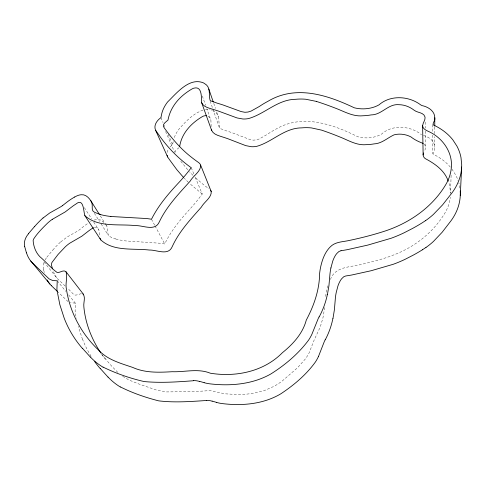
<?xml version="1.0" encoding="UTF-8"?>
<svg xmlns="http://www.w3.org/2000/svg" width="486" height="486" viewBox="0 0 486 486"><rect width="100%" height="100%" fill="white"/><g stroke="black" fill="none" stroke-linecap="round" stroke-linejoin="round"><path stroke-width="0.36" stroke-dasharray="2.43 1.82" d="M450.364 167.135A57.348 45.72 -3.9 0 0 433.263 154.262C432.37 152.726 435.505 149.633 434.727 147.294L434.745 136.694M434.751 133.668L434.763 126.852M211.131 126.585L210.918 120.321L206.896 108.846M174.93 152.537L175.829 150.235L178.939 147.744M451.111 175.233L450.558 193.276L449.635 185.439L448.499 181.661M68.66 294.899L75.318 303.13L75.13 311.186A31.189 24.926 -36.1 0 0 75.233 312.334L76.272 318.354M324.684 307.547L322.917 318.032L320.244 326.975L314.199 339.951L309.145 352.854L306.065 358.152L297.547 367.732L281.54 381.613L274.724 386.024L264.02 390.726L252.872 393.429L245.284 394.292L237.624 394.529L224.836 393.812L210.14 390.61L194.096 391.595L166.315 391.929L155.878 389.875L138.656 383.922L129.155 380.088L122.338 376.115M423.901 143.947C426.179 145.788 425.7 149.141 424.272 151.353M167.069 152.416L168.296 149.208M170.009 146.948L172.621 144.652L173.022 142.532A38.139 28.388 -20.2 0 1 173.18 141.645M327.928 285.756L326.592 290.895A84.576 73.757 2.6 0 0 325.486 298.015M330.419 279.499C335.03 266.541 349.774 267.276 360.806 264.548C371.76 261.851 382.81 259.263 393.32 255.089C414.601 247.076 433.154 232.63 444.915 213.038A55.775 44.578 -4.6 0 0 450.34 197.273M115.832 239.021A64.741 48.916 -26.1 0 0 125.825 240.935L160.149 243.249A103.548 85.53 -37.4 0 1 164.718 243.978C171.248 230.315 181.12 218.645 191.284 207.558A128.711 92.34 -27.3 0 0 198.974 198.355L202.249 194.011L194.43 175.349M46.844 257.228L52.81 250.041M60.744 241.9L67.062 237.047L77.596 231.075A17.174 12.709 -31.8 0 0 79.248 229.945L82.675 227.205A46.887 36.401 -32 0 1 88.652 222.934M91.076 221.501L90.773 221.665A46.887 36.401 -32 0 0 90.475 221.829M94.284 227.229C98.482 225.686 100.365 233.14 99.594 236.257M94.163 220.085L94.375 220.012A9.787 7.399 -31.1 0 1 97.157 219.49L100.724 220.055L103.901 222.406M203.026 110.128C193.197 113.499 185.609 121.597 178.909 129.203A39.494 29.427 -20.2 0 0 176.382 133.073L175.95 133.863A36.45 27.113 -20.3 0 0 174.431 137.222A38.139 28.388 -20.2 0 0 174.116 138.103M205.426 109.575L210.128 109.581M81.405 293.623L76.168 295.075A4.01 3.123 -36.3 0 1 74.966 294.984L73.264 294.024L68.174 288.793M75.318 303.13L70.349 302.687M423.476 135.503C428.962 136.87 434.824 141.092 434.727 147.294M115.862 238.978L111.258 237.265M211.422 109.964L211.945 110.182M212.692 110.559L213.166 110.826A22.484 16.427 -20.6 0 1 214.441 111.677C220.589 115.218 218.074 122.764 219.727 128.091A6.707 4.939 -18.8 0 0 220.462 128.644L226.512 130.904A279.462 227.563 -40.3 0 1 232.089 132.721L249.622 139.421L253.236 140.144L256.128 139.932L259.178 138.996L266.972 134.579A69.413 54.602 -12.9 0 1 275.137 129.61C301.624 113.396 332.296 124.021 357.562 136.609A7.223 5.461 -8.7 0 0 358.182 136.845C365.867 138.832 374.694 138.067 381.613 134.051C392.384 124.361 410.02 125.71 421.016 134.349A17.654 13.14 -3.7 0 0 421.629 134.75M68.076 301.636L58.217 292.189M207.923 116.13L209.423 117.363L210.699 119.526M202.249 194.011L189.455 183.368M65.16 286.041L57.433 278.654L43.801 261.772M195.633 177.858L202.261 183.659A179.285 128.93 -11 0 0 209.016 188.817M117.837 372.422L111.737 366.177L100.608 353.365M188.392 182.353L184.279 178.216M193.051 175.361L189.589 171.795M187.699 169.723L180.725 161.194M57.245 280.78L65.804 291.369M105.486 359.124L101.1 353.377M56.576 277.658L54.839 274.997L53.272 271.224M451.901 169.055L455.777 175.179A60.774 48.533 -4.2 0 1 458.128 180.646M105.918 224.811L106.306 225.407A17.344 13.146 -31.7 0 1 107.558 228.426L108.001 234.483L109.83 236.542A23.516 18.006 -29 0 0 111.264 237.265M84.382 207.68L91.72 218.998M93.762 222.138L98.652 229.69M94.357 213.299L99.551 221.458M101.149 223.967L108.335 235.26M100.341 215.912L104.715 222.874M105.116 223.511L106.306 225.407M151.48 219.253L154.7 225.267M155.058 225.935L164.718 243.978M165.611 131.548L174.608 152.191M160.921 117.685L163.023 122.521M164.225 125.291L164.821 126.67M168.126 134.276L172.621 144.652M191.247 167.743L194.139 174.656M82.547 339.459L78.185 326.355M202.34 96.028L205.633 105.286M210.171 101.167L212.637 108.275M212.88 108.986L219.283 127.478M213.743 103.384L215.456 108.396M216.677 111.968L218.39 116.98M43.485 269.402L44.202 271.953M44.317 272.379L44.439 272.804M459.902 188.052L459.635 186.32A60.774 48.533 -4.2 0 0 458.833 182.9M425.153 122.041L425.232 128.134M425.274 131.092L425.499 147.695M432.71 124.635L432.722 132.168M432.728 135.175L432.753 153.995M52.84 250.059A73.629 57.998 -34.2 0 1 60.714 241.876M43.552 269.372A15.692 11.84 -35 0 1 44.19 261.808M45.034 260.034A15.692 11.84 -35 0 1 46.917 257.264M91.107 356.287A141.153 118.529 -26.2 0 1 82.608 339.428"/><path stroke-width="0.73" d="M434.763 126.099L434.782 117.77C434.836 110.936 427.972 106.774 421.994 105.584A6.938 5.054 -4.8 0 1 421.429 105.304L421.186 105.17A18.517 13.389 -4.6 0 1 420.408 104.684C408.683 95.9 390.349 94.837 379.037 104.848C371.784 108.925 362.696 109.806 354.652 107.892A7.563 5.559 -9.4 0 1 353.948 107.631C327.121 94.916 295.701 84.631 267.877 101.343A72.785 55.708 -13.4 0 0 259.324 106.489L251.153 111.057L247.969 112.047L244.95 112.29L241.184 111.586L222.971 104.946A294.662 234.641 -39.1 0 0 217.169 103.154L210.894 100.918A7.004 5.006 -18.9 0 1 210.128 100.365C208.47 94.977 211.149 87.255 204.788 83.738A23.48 16.627 -20.6 0 0 203.476 82.893C189.267 76.97 176.345 93.506 167.646 101.908A41.286 29.84 -20.2 0 0 164.967 105.863L164.511 106.677A38.096 27.495 -20.3 0 0 162.895 110.103A39.864 28.789 -20.2 0 0 161.37 115.522L160.921 117.685C156.99 120.297 153.369 125.418 155.587 130.242L167.713 157.112L170.015 160.392A11.937 8.918 -24.4 0 1 170.361 160.854L176.849 169.693L183.301 177.171M434.782 117.77C435.602 120.157 432.285 123.377 433.257 124.896A60.276 46.856 -4.9 0 1 452.837 139.853L456.907 146.098A63.879 49.742 -5.2 0 1 460.971 157.482L461.7 164.626A68.253 53.199 -5.5 0 1 451.834 193.076L442.576 204.885L433.445 214.369A73.933 58.259 -6.6 0 1 425.566 220.638M460.272 195.633L461.657 167.032M448.238 181.047C444.471 170.343 434.855 163.673 425.268 158.612C423.415 157.403 422.583 154.955 423.531 152.914M423.136 154.943L422.62 125.698C422.863 122.138 427.06 118.469 423.992 115.018C421.38 112.199 417.079 112.594 414.151 110.231C409.789 106.847 404.48 104.733 398.909 104.69C388.168 103.633 381.844 114.872 371.152 114.909A41.14 29.701 -9.1 0 1 362.939 115.765C352.739 116.834 343.888 111.233 334.69 107.886A400.197 345.224 -46.3 0 0 316.319 101.386M332.995 318.336L334.392 309.801L335.206 300.123A69.863 60.999 2 0 1 336.203 292.596L337.904 286.072A32.744 28.631 -3.8 0 1 340.783 279.924L341.421 279.092A15.194 13.237 -6.5 0 1 341.798 278.612L343.754 276.753L345.734 275.969A150.302 116.221 -11.1 0 0 351.876 274.979L371.213 270.714L393.277 264.275A108.263 85.998 -8.7 0 0 405.701 259.02L413.659 254.913A148.09 114.684 -10.6 0 0 422.395 249.798M327.418 294.601L328.925 285.75L329.824 275.732A73.732 63.174 0 0 1 330.911 267.95M330.899 267.95L332.728 261.195A34.53 29.579 -5.4 0 1 335.79 254.822L336.464 253.959A16.02 13.663 -7.7 0 1 336.859 253.461L338.924 251.523L341.014 250.709M318.47 356.487L324.393 341.354A28.759 26.451 -4.3 0 1 325.177 339.781M179.632 146.729C181.527 133.34 191.308 123.031 202.729 116.397A10.461 7.648 -20 0 1 204.071 115.893L206.714 115.516M28.328 233.815L34.67 226.403M43.072 217.995L49.73 212.971L60.799 206.763A17.982 12.915 -31.2 0 0 62.536 205.596M62.536 205.596L66.145 202.759A49.177 37.149 -31.3 0 1 74.662 197.012M425.967 247.441L422.389 249.792M425.554 220.632L421.787 223.08A155.271 116.968 -11.2 0 1 412.578 228.426L404.2 232.745A113.657 87.948 -9.4 0 1 391.108 238.268L367.847 245.078L347.478 249.634A157.567 118.505 -11.6 0 1 341.014 250.709M52.275 219.356L65.154 211.963L72.481 206.392A30.788 23.097 -31.2 0 1 74.024 205.292A50.775 38.661 -31.5 0 1 75.889 204.071C83.878 197.413 83.471 211.732 84.85 215.632L100.815 239.926C113.475 251.718 133.431 248.164 149.336 250.041C156.644 249.707 168.338 256.237 172.269 246.548C179.115 231.506 190.542 219.356 201.35 207.109C204.065 201.976 211.732 197.668 211.222 191.539L200.639 165.131A11.117 8.438 -22.4 0 0 200.098 164.08L198.877 162.737A187.426 130.667 -11.5 0 1 191.369 157.166C180.883 149.026 172.208 138.887 164.462 128.183C161.079 124.884 165.72 122.126 167.974 120.109C170.61 106.088 180.257 95.621 192.559 88.659A10.923 7.746 -20 0 1 193.963 88.13C202.34 85.943 201.253 97.528 201.635 102.655L211.586 130.266C213.409 134.537 218.475 135.564 222.43 136.924A268.764 218.633 -40.1 0 1 227.849 138.717L245.722 145.624L251.311 146.705A17.709 13.274 -16.8 0 0 256.711 146.347C272.409 141.967 284.346 127.952 301.624 127.873A40.721 31.572 -13.5 0 1 311.508 127.927L321.544 130.126A377.731 330.875 -48.4 0 1 339.143 136.681C347.94 140.011 356.347 145.612 366.183 144.664A39.293 29.215 -8.5 0 0 374.02 143.899C381.893 143.558 387.427 137.866 394.103 134.835C399.711 133.383 405.846 134.245 410.956 136.924C414.667 139.84 418.853 141.845 423.239 143.437M93.44 227.709L92.048 228.566A48.393 37.847 -32.3 0 0 90.281 229.738A29.36 22.648 -31.9 0 0 88.81 230.801L81.861 236.184L69.601 243.298A34.913 26.9 -33.9 0 0 65.27 246.833L58.083 254.439L51.959 262.458A8.578 6.476 -35 0 0 51.571 263.849L51.54 265.429L52.524 268.849M74.668 197.024L76.247 196.198A15.661 11.549 -30.6 0 1 77.553 195.627L78.44 195.299A10.255 7.533 -30.5 0 1 81.35 194.74C85.475 194.236 88.713 197.559 90.791 200.718L99.545 214.648M193.361 380.745C177.038 381.984 160.465 383.096 144.154 381.559C130.048 378.321 116.142 373.491 103.135 367.137M206.35 400.5C190.542 401.564 174.456 402.754 158.697 400.859C145.551 397.505 132.52 393.016 120.382 386.917M110.899 216.495L146.717 218.542A109.016 87.996 -36.2 0 1 151.48 219.253C158.503 205.135 168.94 193.118 179.65 181.697A134.458 93.476 -27 0 0 187.778 172.214L191.247 167.743C178.435 158.606 167.214 147.228 158.375 134.203A12.478 9.046 -24.1 0 0 158.017 133.735L155.587 130.242M199.497 381.334L204.156 382.67M212.175 401.096L216.616 402.408M316.319 101.392L305.846 99.259A42.665 32.161 -13.8 0 0 295.531 99.302C277.518 99.545 264.925 113.955 248.522 118.572A18.523 13.468 -17 0 1 242.885 118.991L237.065 117.946L218.493 111.087A283.326 225.358 -38.9 0 0 212.868 109.32C208.798 107.971 203.537 107.035 201.635 102.655M100.547 214.539L95.778 212.819A24.634 18.334 -28.5 0 1 94.296 212.096C91.028 210.632 92.783 206.441 92.048 203.798A18.176 13.389 -31 0 0 90.791 200.718M82.942 293.902C85.913 297.383 83.221 302.663 83.865 306.848C85.348 323.208 91.635 339.149 100.699 352.781M57.488 291.527L51.346 285.64M90.299 357.022L82.45 348.286M108.014 377.106L100.402 368.631M83.61 294.498L66.047 271.82C63.818 269.584 60.78 272.221 58.265 272.476A4.21 3.189 -35.4 0 1 57.008 272.391C50.848 267.944 45.781 261.681 39.901 256.717C35.751 252.52 33.491 246.353 33.139 240.576A8.997 6.604 -34.1 0 1 33.57 239.142C37.398 233.14 42.61 227.983 47.689 223.001A36.632 27.459 -33.1 0 1 52.263 219.344M31.031 261.298L49.888 284.018M84.85 215.632C98.111 227.721 118.815 223.76 135.333 225.607C143.006 225.2 155.125 231.81 159.341 221.829C166.71 206.283 178.769 193.774 190.166 181.15C193.045 175.859 201.07 171.479 200.639 165.131M66.047 271.82C67.803 277.457 65.033 283.63 66.473 289.437C69.984 312.589 81.545 333.967 98.5 350.023C107.442 359.822 120.625 363.285 132.721 367.434C145.174 373.054 158.916 372.476 172.202 371.711C184.984 372.203 198.009 368.188 210.329 373.205C235.819 377.373 263.813 371.62 282.378 352.733C293.003 344.124 302.693 333.651 306.283 320.104C313.901 305.712 319.442 290.124 319.606 273.63A89.266 76.405 0.6 0 1 320.803 266.261C322.437 259.19 325.073 251.985 330.358 246.803C335.425 241.591 343.055 241.949 349.622 240.382C361.991 237.769 374.269 234.61 386.273 230.637C410.378 222.351 432.175 207.097 445.51 185.051A58.618 45.678 -5.6 0 0 451.208 168.812C453.389 152.659 442.43 137.344 427.899 131.171C425.633 130.084 422.705 128.577 422.62 125.698M100.815 239.926L100.037 238.255M167.634 156.942L167.117 155.35M208.846 89.084L213.251 101.957M26.451 252.854L24.616 246.335M211.343 129.422L211.586 130.266M460.224 190.949L460.315 193.288A64.942 51.911 -4.6 0 1 450.917 220.893L442.12 232.296L433.451 241.433A70.336 56.826 -5.6 0 1 425.973 247.453M49.615 283.769A44.87 34.403 -33.4 0 1 48.503 282.208M48.223 281.771A44.87 34.403 -33.4 0 1 47.683 280.884M47.434 280.434A44.87 34.403 -33.4 0 1 47.185 279.979M51.352 285.634A49.912 38.273 -33 0 1 49.657 283.739M100.323 368.704A141.153 118.529 -26.2 0 1 94.691 361.602M120.321 387.002A78.368 66.181 -34.2 0 1 108.062 377.057M206.356 400.373A18.924 17.125 -45.6 0 1 212.133 401.199M216.604 402.432A42.926 38.625 -32.5 0 0 222.418 403.611C242.186 406.023 263.297 404.194 280.738 393.867C293.781 385.234 306.144 374.834 315.359 362.07A42.537 38.594 -21.5 0 0 318.458 356.487M332.922 318.324A85.785 75.044 -23.9 0 1 325.262 339.817M210.699 190.5A10.613 8.286 -22.6 0 1 211.222 191.539M34.7 226.421A77.323 59.328 -33.3 0 1 43.035 217.965M24.689 246.305A16.457 12.071 -34.2 0 1 28.407 233.857M30.752 261.049A47.057 35.095 -32.7 0 1 26.493 252.835M30.794 261.018A52.342 39.038 -32.3 0 0 32.526 262.956L49.11 278.897L52.695 280.531L57.245 280.78L56.917 289.079A32.787 25.551 -35.1 0 0 57.002 290.257L59.857 304.71L64.213 318.209A148.479 121.737 -25.7 0 0 82.365 348.359M103.075 367.222A82.511 68.125 -33.1 0 1 90.353 356.973M193.373 380.617A19.999 17.812 -42.7 0 1 199.448 381.443M204.15 382.695A45.313 39.98 -31.1 0 0 210.262 383.885C230.753 386.236 252.507 384.335 270.745 374.026C285.075 365.01 298.471 353.765 308.598 340.097A44.906 39.925 -21.3 0 0 311.891 334.271L318.233 318.524A30.387 27.453 -6.5 0 1 319.071 316.884M327.339 294.589A90.396 77.353 -23.5 0 1 319.156 316.921M110.911 216.458A67.754 49.706 -25.8 0 1 100.523 214.581"/></g></svg>
